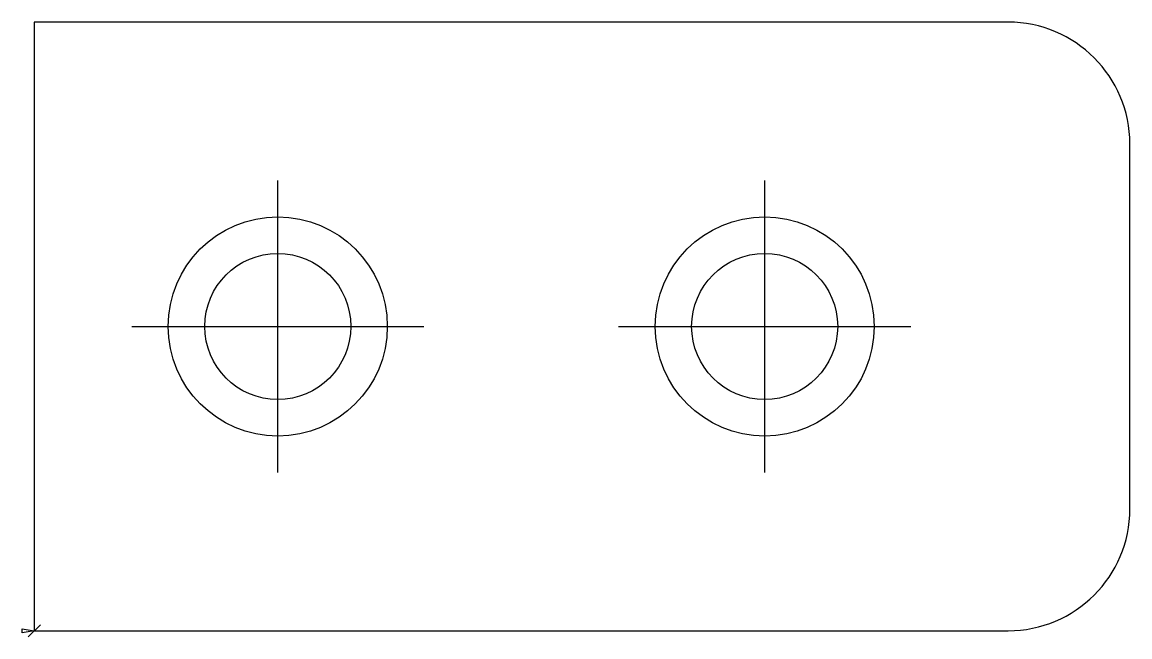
# Model space of a CAD drawing. Header units: millimetres. Extents: x -1000 to 90000, y -500 to 50000.
import ezdxf

# ---------------------------------------------------------------- set-up
doc = ezdxf.new("R2010")
doc.units = ezdxf.units.MM
for name, color, linetype in [('BLOCK__ARCHTICK', 7, 'CONTINUOUS'), ('BLOCK__CLOSEDBLANK', 7, 'CONTINUOUS'), ('Shape', 7, 'CONTINUOUS'), ('Shape001', 7, 'CONTINUOUS'), ('Shape002', 7, 'CONTINUOUS'), ('Shape003', 7, 'CONTINUOUS'), ('Shape004', 7, 'CONTINUOUS'), ('Shape005', 7, 'CONTINUOUS'), ('Shape006', 7, 'CONTINUOUS'), ('Shape007', 7, 'CONTINUOUS'), ('Shape008', 7, 'CONTINUOUS'), ('Shape009', 7, 'CONTINUOUS'), ('Shape010', 7, 'CONTINUOUS'), ('Shape011', 7, 'CONTINUOUS'), ('Shape012', 7, 'CONTINUOUS'), ('Shape013', 7, 'CONTINUOUS'), ('Shape014', 7, 'CONTINUOUS'), ('Shape015', 7, 'CONTINUOUS')]:
    doc.layers.add(name, color=color, linetype=linetype)

msp = doc.modelspace()

# ---------------------------------------------------------------- linework, layer by layer
at = {"layer": 'BLOCK__ARCHTICK'}
msp.add_line((-500, -500), (500, 500), dxfattribs=at)
at = {"layer": 'BLOCK__CLOSEDBLANK'}
for p, q in [((-1000, 164), (0, 0)), ((-1000, -164), (-1000, 164)), ((0, 0), (-1000, -164))]:
    msp.add_line(p, q, dxfattribs=at)
at = {"layer": 'Shape'}
msp.add_line((-500, -500), (500, 500), dxfattribs=at)
at = {"layer": 'Shape001'}
for p, q in [((-1000, 164), (0, 0)), ((-1000, -164), (-1000, 164)), ((0, 0), (-1000, -164))]:
    msp.add_line(p, q, dxfattribs=at)
at = {"layer": 'Shape002'}
msp.add_line((0, 0), (80000, 0), dxfattribs=at)
at = {"layer": 'Shape003'}
msp.add_arc((80000, 10000), 10000, -90, 0, dxfattribs=at)
at = {"layer": 'Shape004'}
msp.add_line((90000, 10000), (90000, 40000), dxfattribs=at)
at = {"layer": 'Shape005'}
msp.add_arc((80000, 40000), 10000, 0, 90, dxfattribs=at)
at = {"layer": 'Shape006'}
msp.add_line((80000, 50000), (0, 50000), dxfattribs=at)
at = {"layer": 'Shape007'}
msp.add_line((0, 50000), (0, 0), dxfattribs=at)
at = {"layer": 'Shape008'}
msp.add_circle((20000, 25000), 6000, dxfattribs=at)
at = {"layer": 'Shape009'}
msp.add_circle((20000, 25000), 9000, dxfattribs=at)
at = {"layer": 'Shape010'}
msp.add_line((8000, 25000), (32000, 25000), dxfattribs=at)
at = {"layer": 'Shape011'}
msp.add_line((20000, 13000), (20000, 37000), dxfattribs=at)
at = {"layer": 'Shape012'}
msp.add_circle((60000, 25000), 6000, dxfattribs=at)
at = {"layer": 'Shape013'}
msp.add_circle((60000, 25000), 9000, dxfattribs=at)
at = {"layer": 'Shape014'}
msp.add_line((48000, 25000), (72000, 25000), dxfattribs=at)
at = {"layer": 'Shape015'}
msp.add_line((60000, 13000), (60000, 37000), dxfattribs=at)

doc.saveas('drawing.dxf')
